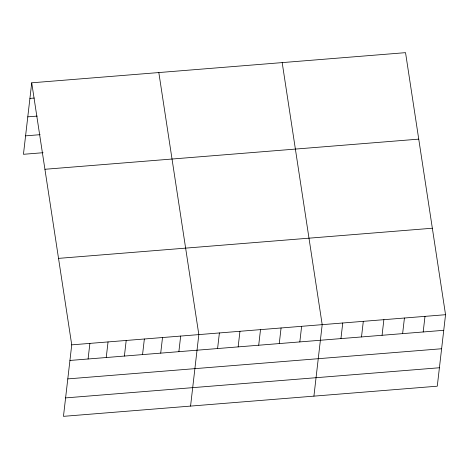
<?xml version="1.0" encoding="UTF-8"?>
<svg xmlns="http://www.w3.org/2000/svg" width="469" height="469" viewBox="0 0 469 469"><rect width="100%" height="100%" fill="white"/><g stroke="black" fill="none" stroke-linecap="round" stroke-linejoin="round"><path stroke-width="0.7" d="M31.722 82.808L71.734 344.856L63.462 416.343L437.278 386.192L445.55 314.705L405.538 52.657L31.722 82.808L23.45 154.295L43.06 152.712M88.084 358.99L89.89 343.39M106.24 357.53L108.046 341.924M124.396 356.065L126.202 340.465M142.553 354.599L144.358 338.999M160.715 353.134L162.514 337.533M178.871 351.674L180.676 336.068M190.561 406.09L198.833 334.602L158.821 72.554M217.587 348.549L219.392 332.949M238.146 346.89L239.952 331.29M258.706 345.231L260.512 329.631M279.266 343.572L281.072 327.972M299.826 341.919L301.631 326.313M313.919 396.141L322.191 324.654L282.18 62.606M340.945 338.6L342.751 323M361.505 336.941L363.311 321.341M382.065 335.282L383.871 319.682M402.625 333.623L404.43 318.023M423.185 331.964L424.99 316.364M29.916 98.408L34.272 98.056M27.782 116.851L37.221 116.089M25.584 135.852L40.111 134.679M44.924 169.28L418.741 139.135M58.531 258.378L432.348 228.233M71.734 344.856L445.55 314.705M69.928 360.456L443.744 330.311M67.794 378.899L441.61 348.748M65.596 397.9L439.412 367.755"/></g></svg>
